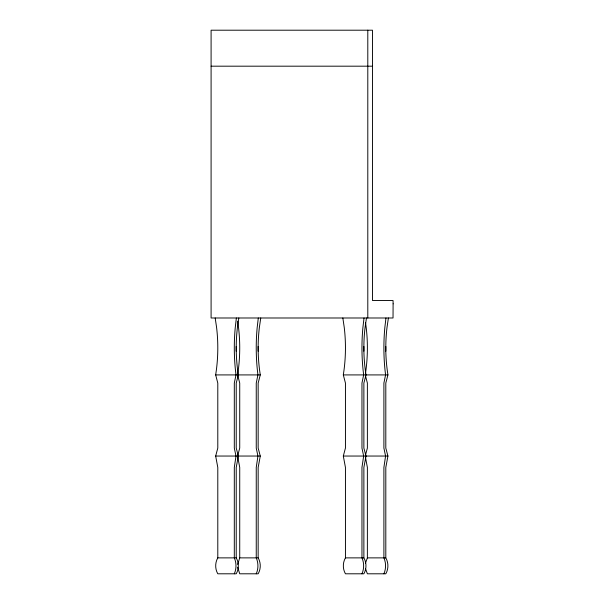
<?xml version="1.0" encoding="UTF-8"?>
<svg xmlns="http://www.w3.org/2000/svg" width="604" height="604" viewBox="0 0 604 604"><rect width="100%" height="100%" fill="white"/><g stroke="black" fill="none" stroke-linecap="round" stroke-linejoin="round"><path stroke-width="0.91" d="M236.368 317.991L235.266 327.428A135.817 84.364 90 0 0 235.454 370.192L235.998 374.918L234.307 383.087L234.307 448.062L235.998 456.043L234.307 467.451L234.307 557.877C236.549 562.875 236.549 568.802 234.307 573.8M258.301 317.991L257.198 327.428A135.817 84.364 90 0 0 257.387 370.192L257.931 374.918L256.247 383.087L256.247 448.062L257.931 456.043L256.247 467.451L256.247 557.877C258.482 562.875 258.482 568.802 256.247 573.8M364.023 317.991L362.921 327.428A135.817 84.364 90 0 0 363.102 370.192L363.646 374.918L361.962 383.087L361.962 448.062L363.646 456.043L361.962 467.451L361.962 557.877C364.197 562.875 364.197 568.802 361.962 573.8M385.956 317.991L384.854 327.428A135.817 84.364 90 0 0 385.035 370.192L385.579 374.918L383.895 383.087L383.895 448.062L385.579 456.043L383.895 467.451L383.895 557.877C386.13 562.875 386.13 568.802 383.895 573.8M237.659 564.461L239.728 557.877L239.728 467.451L237.599 456.043L239.728 448.062L239.728 383.087L237.599 374.918M238.822 317.991L237.432 327.428A135.9 106.5 -90 0 0 236.217 346.439L236.247 351.196A136.149 106.704 -90 0 0 237.666 370.192L238.346 374.918L236.224 383.087L236.224 448.062L238.346 456.043L236.224 467.451L236.224 557.877C239.033 562.709 239.033 568.976 236.224 573.8L217.795 573.8C214.986 568.976 214.986 562.709 217.795 557.877L217.795 467.451L215.666 456.043L217.795 448.062L217.795 383.087L215.666 374.918L216.345 370.192A135.817 106.44 -90 0 0 216.587 327.428L215.19 317.991M237.712 374.125L238.278 370.192A135.817 106.44 90 0 0 238.52 327.428L237.636 321.132M366.469 317.991L365.08 327.428A135.9 106.5 -90 0 0 363.872 346.439L363.895 351.196A136.149 106.704 -90 0 0 365.314 370.192L366.001 374.918L363.872 383.087L363.872 448.062L366.001 456.043L363.872 467.451L363.872 557.877C366.681 562.709 366.681 568.976 363.872 573.8L345.443 573.8C342.634 568.976 342.634 562.709 345.443 557.877L345.443 467.451L343.314 456.043L345.443 448.062L345.443 383.087L343.314 374.918L344.001 370.192A135.817 106.44 90 0 0 344.242 327.428L342.846 317.991M365.48 373.34L365.933 370.192A135.817 106.44 90 0 0 366.175 327.428L365.541 322.702M260.754 317.991L259.365 327.428A135.9 106.5 -90 0 0 258.157 346.439L258.18 351.196A136.149 106.704 -90 0 0 259.599 370.192L260.279 374.918L258.157 383.087L258.157 448.062L260.279 456.043L258.157 467.451L258.157 557.877C260.966 562.709 260.966 568.976 258.157 573.8L239.728 573.8L237.659 567.216M388.402 317.991L387.013 327.428A135.9 106.5 -90 0 0 385.805 346.439L385.805 351.196A136.149 106.704 -90 0 0 387.255 370.192L387.934 374.918L385.805 383.087L385.805 448.062L387.934 456.043L385.805 467.451L385.805 557.877C388.614 562.709 388.614 568.976 385.805 573.8L367.375 573.8L365.488 568.583M365.488 563.094L367.375 557.877L367.375 467.451L365.412 456.918M365.488 455.159L367.375 448.062L367.375 383.087L365.488 375.824M211.09 66.183L372.472 66.183M393.098 303.842L393.03 317.991L211.09 317.991L211.09 30.2L372.472 30.2L372.472 300.505L393.03 300.505L393.144 303.842M236.224 351.196L236.224 346.439M363.872 351.196L363.872 346.439M385.805 351.196L385.805 346.439M215.666 374.918L260.279 374.918M343.314 374.918L366.001 374.918M366.175 374.918L387.934 374.918M215.666 456.043L260.279 456.043M343.314 456.043L366.001 456.043M366.175 456.043L387.934 456.043M217.795 557.877L236.224 557.877M239.728 557.877L258.157 557.877M345.443 557.877L363.872 557.877M367.375 557.877L385.805 557.877M258.157 346.439L258.18 351.196M367.798 30.2L367.798 317.991"/></g></svg>
